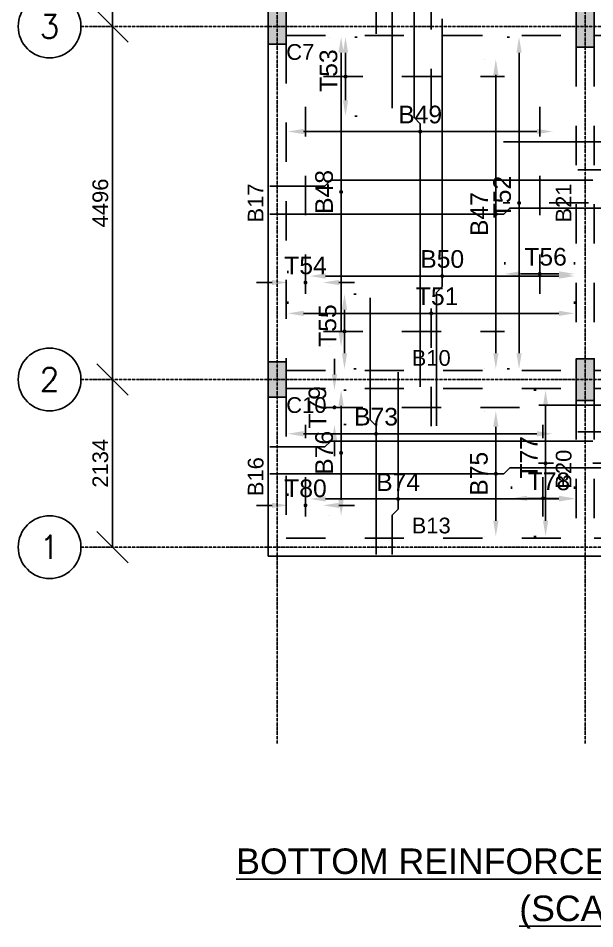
# Model space of a CAD drawing. Header units: inches. Extents: x -816171 to 9366335, y -450961 to 689132.
# Drawn here: x 6928136 to 6935482, y 258637 to 270233 of the extents above; entities that cross this region are included whole.
import ezdxf
from ezdxf.enums import TextEntityAlignment as Align

# ---------------------------------------------------------------- set-up
doc = ezdxf.new("R2010")
doc.units = ezdxf.units.IN
doc.header["$MEASUREMENT"] = 0
doc.linetypes.add('SCCenter', pattern=[1.2, 0.5, -0.3, 0.1, -0.3])
doc.linetypes.add('SCHidden', pattern=[1000, 500, -500])
for name, color, linetype in [('Beam', 3, 'Continuous'), ('Beam Nos', 7, 'Continuous'), ('Column', 2, 'Continuous'), ('Column Nos', 7, 'Continuous'), ('Dimension', 31, 'Continuous'), ('Grid Line', 8, 'Continuous'), ('Label', 4, 'Continuous'), ('Reinforcement', 130, 'Continuous')]:
    doc.layers.add(name, color=color, linetype=linetype)
doc.styles.add('SC-BBS1', font='SansSerif')
doc.styles.add('SC-BBS2', font='SansSerif')
doc.styles.add('SC-SansSerif', font='SansSerif')
doc.styles.get("Standard").update_dxf_attribs({"font": 'txt.shx'})
doc.dimstyles.new('SCBBSDimStyl', dxfattribs={"dimtxt": 225, "dimasz": 200, "dimexe": 150, "dimexo": 150, "dimgap": 100, "dimtad": 1, "dimtoh": 1, "dimdec": 0, "dimzin": 0, "dimdsep": 46, "dimtxsty": 'SC-SansSerif', "dimcen": 0.09, "dimclrd": 8, "dimclre": 8, "dimclrt": 31, "dimadec": 0, "dimazin": 0, "dimtfac": 1, "dimtdec": 0, "dimtix": 1, "dimtofl": 0, "dimtmove": 0, "dimatfit": 3, "dimfxl": 1, "dimtolj": 1, "dimtzin": 0, "dimarcsym": 0})
doc.dimstyles.new('SCGridlineDim', dxfattribs={"dimtxt": 200, "dimasz": 0.18, "dimexe": 75, "dimexo": 75, "dimgap": 50, "dimtad": 1, "dimtoh": 1, "dimdec": 0, "dimzin": 0, "dimdsep": 46, "dimtxsty": 'SC-BBS2', "dimtsz": 200, "dimcen": 0.09, "dimclrd": 8, "dimclre": 8, "dimclrt": 31, "dimadec": 0, "dimazin": 0, "dimtfac": 1, "dimtdec": 0, "dimtix": 1, "dimtofl": 0, "dimtmove": 0, "dimatfit": 3, "dimfxl": 1, "dimtolj": 1, "dimtzin": 0, "dimarcsym": 0})

# ---------------------------------------------------------------- blocks, each defined once
blk = doc.blocks.new('*D2687')
at = {"layer": 'DEFPOINTS', "color": 0, "transparency": 16777216}
for p in [(6929336, 265632), (6929336, 265632), (6929336, 263498)]:
    blk.add_point(p, dxfattribs=at)
at = {"layer": 'Grid Line', "color": 8, "lineweight": -2, "transparency": 16777216}
for p, q in [((6929536, 265432), (6929136, 265832)), ((6929336, 263498), (6929336, 265632)), ((6929536, 263298), (6929136, 263698))]:
    blk.add_line(p, q, dxfattribs=at)
at = {"layer": 'Grid Line', "color": 31, "transparency": 16777216, "insert": (6929183, 264565), "char_height": 200, "attachment_point": 5, "rotation": 90, "style": 'SC-BBS2'}
blk.add_mtext('\\A1;2134', dxfattribs=at)
blk = doc.blocks.new('*D2688')
at = {"layer": 'DEFPOINTS', "color": 0, "transparency": 16777216}
for p in [(6929336, 270128), (6929336, 270128), (6929336, 265632)]:
    blk.add_point(p, dxfattribs=at)
at = {"layer": 'Grid Line', "color": 8, "lineweight": -2, "transparency": 16777216}
for p, q in [((6929536, 269928), (6929136, 270328)), ((6929336, 265632), (6929336, 270128)), ((6929536, 265432), (6929136, 265832))]:
    blk.add_line(p, q, dxfattribs=at)
at = {"layer": 'Grid Line', "color": 31, "transparency": 16777216, "insert": (6929183, 267880), "char_height": 200, "attachment_point": 5, "rotation": 90, "style": 'SC-BBS2'}
blk.add_mtext('\\A1;4496', dxfattribs=at)
blk = doc.blocks.new('*D2689')
at = {"layer": 'DEFPOINTS', "color": 0, "transparency": 16777216}
for p in [(6929336, 275195), (6929336, 275195), (6929336, 270128)]:
    blk.add_point(p, dxfattribs=at)
at = {"layer": 'Grid Line', "color": 8, "lineweight": -2, "transparency": 16777216}
for p, q in [((6929536, 274995), (6929136, 275395)), ((6929336, 270128), (6929336, 275195)), ((6929536, 269928), (6929136, 270328))]:
    blk.add_line(p, q, dxfattribs=at)
at = {"layer": 'Grid Line', "color": 31, "transparency": 16777216, "insert": (6929183, 272661), "char_height": 200, "attachment_point": 5, "rotation": 90, "style": 'SC-BBS2'}
blk.add_mtext('\\A1;5067', dxfattribs=at)
blk = doc.blocks.new('*D2718')
at = {"layer": 'DEFPOINTS', "color": 0, "transparency": 16777216}
for p in [(6934221, 269711), (6934221, 269711), (6934221, 265767)]:
    blk.add_point(p, dxfattribs=at)
at = {"layer": 'Dimension', "color": 8, "lineweight": -2, "transparency": 16777216}
for p, q in [((6934071, 269711), (6934071, 269711)), ((6934221, 265967), (6934221, 269511)), ((6934071, 265767), (6934071, 265767))]:
    blk.add_line(p, q, dxfattribs=at)
at = {"layer": 'Dimension', "color": 8, "transparency": 16777216}
for points in [[(6934188, 269511), (6934255, 269511), (6934221, 269711)], [(6934188, 265967), (6934255, 265967), (6934221, 265767)]]:
    blk.add_solid(points, dxfattribs=at)
at = {"layer": 'Dimension', "color": 31, "transparency": 16777216, "insert": (6934009, 267739), "char_height": 225, "attachment_point": 5, "rotation": 90, "style": 'SC-SansSerif'}
blk.add_mtext('\\A1;B47', dxfattribs=at)
blk = doc.blocks.new('*D2719')
at = {"layer": 'DEFPOINTS', "color": 0, "transparency": 16777216}
for p in [(6932250, 269993), (6932250, 269993), (6932250, 266048)]:
    blk.add_point(p, dxfattribs=at)
at = {"layer": 'Dimension', "color": 8, "lineweight": -2, "transparency": 16777216}
for p, q in [((6932100, 269993), (6932100, 269993)), ((6932250, 266248), (6932250, 269793)), ((6932100, 266048), (6932100, 266048))]:
    blk.add_line(p, q, dxfattribs=at)
at = {"layer": 'Dimension', "color": 8, "transparency": 16777216}
for points in [[(6932216, 269793), (6932283, 269793), (6932250, 269993)], [(6932216, 266248), (6932283, 266248), (6932250, 266048)]]:
    blk.add_solid(points, dxfattribs=at)
at = {"layer": 'Dimension', "color": 31, "transparency": 16777216, "insert": (6932034, 268020), "char_height": 225, "attachment_point": 5, "rotation": 90, "style": 'SC-SansSerif'}
blk.add_mtext('\\A1;B48', dxfattribs=at)
blk = doc.blocks.new('*D2720')
at = {"layer": 'DEFPOINTS', "color": 0, "transparency": 16777216}
for p in [(6931571, 268790), (6934944, 268790), (6934944, 268790)]:
    blk.add_point(p, dxfattribs=at)
at = {"layer": 'Dimension', "color": 8, "lineweight": -2, "transparency": 16777216}
blk.add_line((6931771, 268790), (6934744, 268790), dxfattribs=at)
at = {"layer": 'Dimension', "color": 8, "transparency": 16777216}
for points in [[(6931771, 268823), (6931771, 268756), (6931571, 268790)], [(6934744, 268823), (6934744, 268756), (6934944, 268790)]]:
    blk.add_solid(points, dxfattribs=at)
at = {"layer": 'Dimension', "color": 31, "transparency": 16777216, "insert": (6933257, 269005), "char_height": 225, "attachment_point": 5, "style": 'SC-SansSerif'}
blk.add_mtext('\\A1;B49', dxfattribs=at)
blk = doc.blocks.new('*D2721')
at = {"layer": 'DEFPOINTS', "color": 0, "transparency": 16777216}
for p in [(6931852, 266949), (6935225, 266949), (6935225, 266949)]:
    blk.add_point(p, dxfattribs=at)
at = {"layer": 'Dimension', "color": 8, "lineweight": -2, "transparency": 16777216}
blk.add_line((6932052, 266949), (6935025, 266949), dxfattribs=at)
at = {"layer": 'Dimension', "color": 8, "transparency": 16777216}
for points in [[(6932052, 266983), (6932052, 266916), (6931852, 266949)], [(6935025, 266983), (6935025, 266916), (6935225, 266949)]]:
    blk.add_solid(points, dxfattribs=at)
at = {"layer": 'Dimension', "color": 31, "transparency": 16777216, "insert": (6933538, 267165), "char_height": 225, "attachment_point": 5, "style": 'SC-SansSerif'}
blk.add_mtext('\\A1;B50', dxfattribs=at)
blk = doc.blocks.new('*D2671')
at = {"layer": 'DEFPOINTS', "color": 0, "transparency": 16777216}
for p in [(6931571, 264941), (6934944, 264941), (6934944, 264941)]:
    blk.add_point(p, dxfattribs=at)
at = {"layer": 'Dimension', "color": 8, "lineweight": -2, "transparency": 16777216}
blk.add_line((6931771, 264941), (6934744, 264941), dxfattribs=at)
at = {"layer": 'Dimension', "color": 8, "transparency": 16777216}
for points in [[(6931771, 264974), (6931771, 264907), (6931571, 264941)], [(6934744, 264974), (6934744, 264907), (6934944, 264941)]]:
    blk.add_solid(points, dxfattribs=at)
at = {"layer": 'Dimension', "color": 31, "transparency": 16777216, "insert": (6932695, 265157), "char_height": 225, "attachment_point": 5, "style": 'SC-SansSerif'}
blk.add_mtext('\\A1;B73', dxfattribs=at)
blk = doc.blocks.new('*D2672')
at = {"layer": 'DEFPOINTS', "color": 0, "transparency": 16777216}
for p in [(6931852, 264111), (6935225, 264111), (6935225, 264111)]:
    blk.add_point(p, dxfattribs=at)
at = {"layer": 'Dimension', "color": 8, "lineweight": -2, "transparency": 16777216}
blk.add_line((6932052, 264111), (6935025, 264111), dxfattribs=at)
at = {"layer": 'Dimension', "color": 8, "transparency": 16777216}
for points in [[(6932052, 264145), (6932052, 264078), (6931852, 264111)], [(6935025, 264145), (6935025, 264078), (6935225, 264111)]]:
    blk.add_solid(points, dxfattribs=at)
at = {"layer": 'Dimension', "color": 31, "transparency": 16777216, "insert": (6932976, 264324), "char_height": 225, "attachment_point": 5, "style": 'SC-SansSerif'}
blk.add_mtext('\\A1;B74', dxfattribs=at)
blk = doc.blocks.new('*D2673')
at = {"layer": 'DEFPOINTS', "color": 0, "transparency": 16777216}
for p in [(6934221, 265230), (6934221, 265230), (6934221, 263633)]:
    blk.add_point(p, dxfattribs=at)
at = {"layer": 'Dimension', "color": 8, "lineweight": -2, "transparency": 16777216}
for p, q in [((6934071, 265230), (6934071, 265230)), ((6934221, 263833), (6934221, 265030)), ((6934071, 263633), (6934071, 263633))]:
    blk.add_line(p, q, dxfattribs=at)
at = {"layer": 'Dimension', "color": 8, "transparency": 16777216}
for points in [[(6934188, 265030), (6934255, 265030), (6934221, 265230)], [(6934188, 263833), (6934255, 263833), (6934221, 263633)]]:
    blk.add_solid(points, dxfattribs=at)
at = {"layer": 'Dimension', "color": 31, "transparency": 16777216, "insert": (6934006, 264431), "char_height": 225, "attachment_point": 5, "rotation": 90, "style": 'SC-SansSerif'}
blk.add_mtext('\\A1;B75', dxfattribs=at)
blk = doc.blocks.new('*D2674')
at = {"layer": 'DEFPOINTS', "color": 0, "transparency": 16777216}
for p in [(6932250, 265497), (6932250, 265497), (6932250, 263899)]:
    blk.add_point(p, dxfattribs=at)
at = {"layer": 'Dimension', "color": 8, "lineweight": -2, "transparency": 16777216}
for p, q in [((6932100, 265497), (6932100, 265497)), ((6932250, 264099), (6932250, 265297)), ((6932100, 263899), (6932100, 263899))]:
    blk.add_line(p, q, dxfattribs=at)
at = {"layer": 'Dimension', "color": 8, "transparency": 16777216}
for points in [[(6932216, 265297), (6932283, 265297), (6932250, 265497)], [(6932216, 264099), (6932283, 264099), (6932250, 263899)]]:
    blk.add_solid(points, dxfattribs=at)
at = {"layer": 'Dimension', "color": 31, "transparency": 16777216, "insert": (6932034, 264698), "char_height": 225, "attachment_point": 5, "rotation": 90, "style": 'SC-SansSerif'}
blk.add_mtext('\\A1;B76', dxfattribs=at)
blk = doc.blocks.new('*D2727')
at = {"layer": 'DEFPOINTS', "color": 0, "transparency": 16777216}
for p in [(6935225, 266474), (6931571, 266444), (6935225, 266444)]:
    blk.add_point(p, dxfattribs=at)
at = {"layer": 'Dimension', "color": 8, "lineweight": -2, "transparency": 16777216}
for p, q in [((6931571, 266594), (6931571, 266624)), ((6935225, 266594), (6935225, 266624)), ((6931771, 266474), (6935025, 266474))]:
    blk.add_line(p, q, dxfattribs=at)
at = {"layer": 'Dimension', "color": 8, "transparency": 16777216}
for points in [[(6931771, 266507), (6931771, 266441), (6931571, 266474)], [(6935025, 266507), (6935025, 266441), (6935225, 266474)]]:
    blk.add_solid(points, dxfattribs=at)
at = {"layer": 'Dimension', "color": 31, "transparency": 16777216, "insert": (6933473, 266690), "char_height": 225, "attachment_point": 5, "style": 'SC-SansSerif'}
blk.add_mtext('\\A1;T51', dxfattribs=at)
blk = doc.blocks.new('*D2728')
at = {"layer": 'DEFPOINTS', "color": 0, "transparency": 16777216}
for p in [(6934517, 269993), (6934547, 269993), (6934547, 265767)]:
    blk.add_point(p, dxfattribs=at)
at = {"layer": 'Dimension', "color": 8, "lineweight": -2, "transparency": 16777216}
for p, q in [((6934397, 269993), (6934367, 269993)), ((6934517, 265967), (6934517, 269793)), ((6934397, 265767), (6934367, 265767))]:
    blk.add_line(p, q, dxfattribs=at)
at = {"layer": 'Dimension', "color": 8, "transparency": 16777216}
for points in [[(6934484, 269793), (6934551, 269793), (6934517, 269993)], [(6934484, 265967), (6934551, 265967), (6934517, 265767)]]:
    blk.add_solid(points, dxfattribs=at)
at = {"layer": 'Dimension', "color": 31, "transparency": 16777216, "insert": (6934302, 267955), "char_height": 225, "attachment_point": 5, "rotation": 90, "style": 'SC-SansSerif'}
blk.add_mtext('\\A1;T52', dxfattribs=at)
blk = doc.blocks.new('*D2732')
at = {"layer": 'DEFPOINTS', "color": 0, "transparency": 16777216}
for p in [(6934855, 265497), (6934885, 265497), (6934885, 263633)]:
    blk.add_point(p, dxfattribs=at)
at = {"layer": 'Dimension', "color": 8, "lineweight": -2, "transparency": 16777216}
for p, q in [((6934735, 265497), (6934705, 265497)), ((6934855, 263833), (6934855, 265297)), ((6934735, 263633), (6934705, 263633))]:
    blk.add_line(p, q, dxfattribs=at)
at = {"layer": 'Dimension', "color": 8, "transparency": 16777216}
for points in [[(6934822, 265297), (6934888, 265297), (6934855, 265497)], [(6934822, 263833), (6934888, 263833), (6934855, 263633)]]:
    blk.add_solid(points, dxfattribs=at)
at = {"layer": 'Dimension', "color": 31, "transparency": 16777216, "insert": (6934642, 264640), "char_height": 225, "attachment_point": 5, "rotation": 90, "style": 'SC-SansSerif'}
blk.add_mtext('\\A1;T77', dxfattribs=at)
blk = doc.blocks.new('*D2748')
at = {"layer": 'DEFPOINTS', "color": 0, "transparency": 16777216}
for p in [(6932276, 269993), (6932306, 269993), (6932276, 268987)]:
    blk.add_point(p, dxfattribs=at)
at = {"layer": 'Dimension', "color": 8, "lineweight": -2, "transparency": 16777216}
for p, q in [((6932426, 269993), (6932456, 269993)), ((6932306, 269187), (6932306, 269793)), ((6932426, 268987), (6932456, 268987))]:
    blk.add_line(p, q, dxfattribs=at)
at = {"layer": 'Dimension', "color": 8, "transparency": 16777216}
for points in [[(6932273, 269793), (6932340, 269793), (6932306, 269993)], [(6932273, 269187), (6932340, 269187), (6932306, 268987)]]:
    blk.add_solid(points, dxfattribs=at)
at = {"layer": 'Dimension', "color": 31, "transparency": 16777216, "insert": (6932090, 269565), "char_height": 225, "attachment_point": 5, "rotation": 90, "style": 'SC-SansSerif'}
blk.add_mtext('\\A1;T53', dxfattribs=at)
blk = doc.blocks.new('*D2749')
at = {"layer": 'DEFPOINTS', "color": 0, "transparency": 16777216}
for p in [(6931571, 266837), (6932021, 266867), (6932021, 266837)]:
    blk.add_point(p, dxfattribs=at)
at = {"layer": 'Dimension', "color": 8, "lineweight": -2, "transparency": 16777216}
for p, q in [((6931571, 266987), (6931571, 267017)), ((6932021, 266987), (6932021, 267017)), ((6931371, 266867), (6931171, 266867)), ((6932221, 266867), (6932421, 266867))]:
    blk.add_line(p, q, dxfattribs=at)
at = {"layer": 'Dimension', "color": 8, "transparency": 16777216}
for points in [[(6931371, 266900), (6931371, 266834), (6931571, 266867)], [(6932221, 266900), (6932221, 266834), (6932021, 266867)]]:
    blk.add_solid(points, dxfattribs=at)
at = {"layer": 'Dimension', "color": 31, "transparency": 16777216, "insert": (6931796, 267083), "char_height": 225, "attachment_point": 5, "style": 'SC-SansSerif'}
blk.add_mtext('\\A1;T54', dxfattribs=at)
blk = doc.blocks.new('*D2750')
at = {"layer": 'DEFPOINTS', "color": 0, "transparency": 16777216}
for p in [(6932263, 266720), (6932293, 266720), (6932263, 265767)]:
    blk.add_point(p, dxfattribs=at)
at = {"layer": 'Dimension', "color": 8, "lineweight": -2, "transparency": 16777216}
for p, q in [((6932413, 266720), (6932443, 266720)), ((6932293, 265967), (6932293, 266520)), ((6932413, 265767), (6932443, 265767))]:
    blk.add_line(p, q, dxfattribs=at)
at = {"layer": 'Dimension', "color": 8, "transparency": 16777216}
for points in [[(6932260, 266520), (6932327, 266520), (6932293, 266720)], [(6932260, 265967), (6932327, 265967), (6932293, 265767)]]:
    blk.add_solid(points, dxfattribs=at)
at = {"layer": 'Dimension', "color": 31, "transparency": 16777216, "insert": (6932077, 266318), "char_height": 225, "attachment_point": 5, "rotation": 90, "style": 'SC-SansSerif'}
blk.add_mtext('\\A1;T55', dxfattribs=at)
blk = doc.blocks.new('*D2751')
at = {"layer": 'DEFPOINTS', "color": 0, "transparency": 16777216}
for p in [(6934335, 266947), (6935225, 266977), (6935225, 266947)]:
    blk.add_point(p, dxfattribs=at)
at = {"layer": 'Dimension', "color": 8, "lineweight": -2, "transparency": 16777216}
for p, q in [((6934335, 267097), (6934335, 267127)), ((6935225, 267097), (6935225, 267127)), ((6934535, 266977), (6935025, 266977))]:
    blk.add_line(p, q, dxfattribs=at)
at = {"layer": 'Dimension', "color": 8, "transparency": 16777216}
for points in [[(6934535, 267010), (6934535, 266944), (6934335, 266977)], [(6935025, 267010), (6935025, 266944), (6935225, 266977)]]:
    blk.add_solid(points, dxfattribs=at)
at = {"layer": 'Dimension', "color": 31, "transparency": 16777216, "insert": (6934855, 267193), "char_height": 225, "attachment_point": 5, "style": 'SC-SansSerif'}
blk.add_mtext('\\A1;T56', dxfattribs=at)
blk = doc.blocks.new('*D2757')
at = {"layer": 'DEFPOINTS', "color": 0, "transparency": 16777216}
for p in [(6934419, 264088), (6935225, 264118), (6935225, 264088)]:
    blk.add_point(p, dxfattribs=at)
at = {"layer": 'Dimension', "color": 8, "lineweight": -2, "transparency": 16777216}
for p, q in [((6934419, 264238), (6934419, 264268)), ((6935225, 264238), (6935225, 264268)), ((6934619, 264118), (6935025, 264118))]:
    blk.add_line(p, q, dxfattribs=at)
at = {"layer": 'Dimension', "color": 8, "transparency": 16777216}
for points in [[(6934619, 264151), (6934619, 264085), (6934419, 264118)], [(6935025, 264151), (6935025, 264085), (6935225, 264118)]]:
    blk.add_solid(points, dxfattribs=at)
at = {"layer": 'Dimension', "color": 31, "transparency": 16777216, "insert": (6934897, 264334), "char_height": 225, "attachment_point": 5, "style": 'SC-SansSerif'}
blk.add_mtext('\\A1;T78', dxfattribs=at)
blk = doc.blocks.new('*D2758')
at = {"layer": 'DEFPOINTS', "color": 0, "transparency": 16777216}
for p in [(6932135, 265497), (6932165, 265497), (6932135, 265057)]:
    blk.add_point(p, dxfattribs=at)
at = {"layer": 'Dimension', "color": 8, "lineweight": -2, "transparency": 16777216}
for p, q in [((6932165, 265697), (6932165, 265897)), ((6932285, 265497), (6932315, 265497)), ((6932285, 265057), (6932315, 265057)), ((6932165, 264857), (6932165, 264657))]:
    blk.add_line(p, q, dxfattribs=at)
at = {"layer": 'Dimension', "color": 8, "transparency": 16777216}
for points in [[(6932131, 265697), (6932198, 265697), (6932165, 265497)], [(6932131, 264857), (6932198, 264857), (6932165, 265057)]]:
    blk.add_solid(points, dxfattribs=at)
at = {"layer": 'Dimension', "color": 31, "transparency": 16777216, "insert": (6931949, 265277), "char_height": 225, "attachment_point": 5, "rotation": 90, "style": 'SC-SansSerif'}
blk.add_mtext('\\A1;T79', dxfattribs=at)
blk = doc.blocks.new('*D2759')
at = {"layer": 'DEFPOINTS', "color": 0, "transparency": 16777216}
for p in [(6932021, 264029), (6931571, 263999), (6932021, 263999)]:
    blk.add_point(p, dxfattribs=at)
at = {"layer": 'Dimension', "color": 8, "lineweight": -2, "transparency": 16777216}
for p, q in [((6931571, 264149), (6931571, 264179)), ((6932021, 264149), (6932021, 264179)), ((6931371, 264029), (6931171, 264029)), ((6932221, 264029), (6932421, 264029))]:
    blk.add_line(p, q, dxfattribs=at)
at = {"layer": 'Dimension', "color": 8, "transparency": 16777216}
for points in [[(6931371, 264062), (6931371, 263996), (6931571, 264029)], [(6932221, 264062), (6932221, 263996), (6932021, 264029)]]:
    blk.add_solid(points, dxfattribs=at)
at = {"layer": 'Dimension', "color": 31, "transparency": 16777216, "insert": (6931796, 264245), "char_height": 225, "attachment_point": 5, "style": 'SC-SansSerif'}
blk.add_mtext('\\A1;T80', dxfattribs=at)

msp = doc.modelspace()

# ---------------------------------------------------------------- hatches: boundary and pattern name
at = {"layer": 'Column'}
for points in [[(6931550.9147, 269902.52709), (6931320.9147, 269902.52709), (6931320.9147, 270352.52709), (6931550.9147, 270352.52709)], [(6935474.9147, 269862.52709), (6935244.9147, 269862.52709), (6935244.9147, 270392.52709), (6935474.9147, 270392.52709)], [(6935474.9147, 265366.52709), (6935244.9147, 265366.52709), (6935244.9147, 265896.52709), (6935474.9147, 265896.52709)], [(6931550.9147, 265406.52709), (6931320.9147, 265406.52709), (6931320.9147, 265856.52709), (6931550.9147, 265856.52709)]]:
    msp.add_hatch(color=256, dxfattribs=at).paths.add_polyline_path(points, flags=0)

# ---------------------------------------------------------------- linework, layer by layer
at = {"layer": 'Beam', "linetype": 'SCHidden'}
for p, q in [((6931550.9147, 270012.52709), (6935244.9147, 270012.52709)), ((6935474.9147, 270012.52709), (6939169.9147, 270012.52709)), ((6931550.9147, 269902.52709), (6931550.9147, 265856.52709)), ((6935244.9147, 269862.52709), (6935244.9147, 265896.52709)), ((6935474.9147, 269862.52709), (6935474.9147, 265896.52709)), ((6931550.9147, 265746.52709), (6935244.9147, 265746.52709)), ((6935474.9147, 265746.52709), (6939169.9147, 265746.52709)), ((6931550.9147, 265516.52709), (6935244.9147, 265516.52709)), ((6935474.9147, 265516.52709), (6939169.9147, 265516.52709)), ((6931550.9147, 265406.52709), (6931550.9147, 263612.52709)), ((6935244.9147, 265366.52709), (6935244.9147, 263612.52709)), ((6935474.9147, 265366.52709), (6935474.9147, 263612.52709)), ((6931550.9147, 263612.52709), (6935244.9147, 263612.52709)), ((6935474.9147, 263612.52709), (6939169.9147, 263612.52709))]:
    msp.add_line(p, q, dxfattribs=at)
at = {"layer": 'Beam'}
for p, q in [((6931320.9147, 269902.52709), (6931320.9147, 265856.52709)), ((6931320.9147, 265406.52709), (6931320.9147, 263382.52709)), ((6931320.9147, 263382.52709), (6935474.9147, 263382.52709)), ((6935417.4147, 263382.52709), (6939399.9147, 263382.52709))]:
    msp.add_line(p, q, dxfattribs=at)
at = {"layer": 'Column'}
for points in [[(6931550.9147, 269902.52709), (6931320.9147, 269902.52709), (6931320.9147, 270352.52709), (6931550.9147, 270352.52709)], [(6935474.9147, 269862.52709), (6935244.9147, 269862.52709), (6935244.9147, 270392.52709), (6935474.9147, 270392.52709)], [(6935474.9147, 265366.52709), (6935244.9147, 265366.52709), (6935244.9147, 265896.52709), (6935474.9147, 265896.52709)], [(6931550.9147, 265406.52709), (6931320.9147, 265406.52709), (6931320.9147, 265856.52709), (6931550.9147, 265856.52709)]]:
    msp.add_lwpolyline(points, close=True, dxfattribs=at)
at = {"layer": 'Grid Line', "linetype": 'SCCenter'}
for p, q in [((6931435.9147, 260997.52709), (6931435.9147, 282685.52709)), ((6935359.9147, 260997.52709), (6935359.9147, 282685.52709)), ((6928935.9147, 270127.52709), (6943156.9147, 270127.52709)), ((6928935.9147, 265631.52709), (6943156.9147, 265631.52709)), ((6928935.9147, 263497.52709), (6943156.9147, 263497.52709))]:
    msp.add_line(p, q, dxfattribs=at)
at = {"layer": 'Grid Line'}
for centre in [(6928535.9147, 270127.52709), (6928535.9147, 265631.52709), (6928535.9147, 263497.52709)]:
    msp.add_circle(centre, 400, dxfattribs=at)
at = {"layer": 'Reinforcement', "linetype": 'SCHidden'}
for p, q in [((6933397.9147, 269087.52709), (6933397.9147, 271172.52709)), ((6932024.7655, 269489.60169), (6934330.9147, 269489.60169)), ((6931795.8401, 266724.37789), (6931795.8401, 269104.37789)), ((6934779.9147, 266724.37789), (6934779.9147, 269104.37789)), ((6936399.9147, 267879.52709), (6934314.9147, 267879.52709)), ((6933397.9147, 265036.52709), (6933397.9147, 266676.52709)), ((6932024.7655, 266243.45249), (6934330.9147, 266243.45249)), ((6932024.7655, 265276.52709), (6934784.7655, 265276.52709)), ((6931795.8401, 263886.37789), (6931795.8401, 265056.37789)), ((6934821.7393, 263886.37789), (6934821.7393, 265056.37789)), ((6935954.9147, 264564.52709), (6934764.9147, 264564.52709))]:
    msp.add_line(p, q, dxfattribs=at)
at = {"layer": 'Reinforcement'}
for points in [[(6932695.2224, 270032.52709), (6932695.2224, 273856.52709), (6932620.2224, 273933.6763), (6932620.2224, 276233.6763)], [(6932901.2993, 269088.37789), (6932901.2993, 271388.37789), (6932976.2993, 271465.52709), (6932976.2993, 275289.52709)], [(6933257.37624, 265536.52709), (6933257.37624, 268889.52709), (6933182.37624, 268966.6763), (6933182.37624, 271166.6763)], [(6933463.4531, 265040.37789), (6933463.4531, 266740.37789), (6933538.4531, 266817.52709), (6933538.4531, 270222.52709)], [(6934320.7655, 268658.86039), (6936320.7655, 268658.86039), (6936397.9147, 268583.86039), (6939379.9147, 268583.86039)], [(6935264.9147, 268302.12709), (6938308.9147, 268302.12709), (6938386.06391, 268377.12709), (6939686.06391, 268377.12709)], [(6931340.7655, 268095.39369), (6932040.7655, 268095.39369), (6932117.9147, 268170.39369), (6935454.9147, 268170.39369)], [(6931340.9147, 267738.66043), (6934321.4147, 267738.66043), (6934398.56391, 267813.66043), (6936399.06391, 267813.66043)], [(6932695.22005, 263402.52709), (6932695.22005, 265040.52709), (6932620.22005, 265117.6763), (6932620.22005, 266670.6763)], [(6932901.2963, 263402.37789), (6932901.2963, 263902.37789), (6932976.2963, 263979.52709), (6932976.2963, 265726.52709)], [(6934768.7655, 265305.25399), (6936368.7655, 265305.25399), (6936445.9147, 265230.25399), (6939379.9147, 265230.25399)], [(6935264.9147, 264963.96622), (6938308.9147, 264963.96622), (6938386.06391, 265038.96622), (6939686.06391, 265038.96622)], [(6931340.7655, 264772.67839), (6932040.7655, 264772.67839), (6932117.9147, 264847.67839), (6935454.9147, 264847.67839)], [(6931340.9147, 264431.39057), (6934321.4147, 264431.39057), (6934398.56391, 264506.39057), (6935951.06391, 264506.39057)]]:
    msp.add_lwpolyline(points, dxfattribs=at)
at = {"layer": 'Reinforcement', "color": 8, "const_width": 25}
for points in [[(6932293.7282, 269489.60169, 1), (6932318.7282, 269489.60169, 1)], [(6933244.8762, 268789.52709, 1), (6933269.8762, 268789.52709, 1)], [(6932237.2655, 268020.39369, 1), (6932262.2655, 268020.39369, 1)], [(6934504.9147, 267879.52709, 1), (6934529.9147, 267879.52709, 1)], [(6934208.9147, 267738.66039, 1), (6934233.9147, 267738.66039, 1)], [(6933525.9531, 266949.37789, 1), (6933550.9531, 266949.37789, 1)], [(6934767.4147, 266976.87789, 1), (6934792.4147, 266976.87789, 1)], [(6931783.3401, 266866.84059, 1), (6931808.3401, 266866.84059, 1)], [(6933385.4147, 266474.02709, 1), (6933410.4147, 266474.02709, 1)], [(6932280.7282, 266243.45249, 1), (6932305.7282, 266243.45249, 1)], [(6932152.2655, 265276.52709, 1), (6932177.2655, 265276.52709, 1)], [(6932682.72, 264940.52709, 1), (6932707.72, 264940.52709, 1)], [(6932237.2655, 264697.67839, 1), (6932262.2655, 264697.67839, 1)], [(6934842.4147, 264564.52709, 1), (6934867.4147, 264564.52709, 1)], [(6934208.9147, 264431.39059, 1), (6934233.9147, 264431.39059, 1)], [(6934809.2393, 264117.96559, 1), (6934834.2393, 264117.96559, 1)], [(6931783.3401, 264028.84059, 1), (6931808.3401, 264028.84059, 1)], [(6932963.7963, 264111.37789, 1), (6932988.7963, 264111.37789, 1)]]:
    msp.add_lwpolyline(points, format="xyb", close=True, dxfattribs=at)

# ---------------------------------------------------------------- texts
at = {"layer": 'Beam Nos', "style": 'SC-BBS1'}
for s, p in [('B17', (6931320.9147, 267879.52709)), ('B21', (6935244.9147, 267879.52709)), ('B20', (6935244.9147, 264489.52709)), ('B16', (6931320.9147, 264394.52709))]:
    msp.add_text(s, height=200, rotation=90, dxfattribs=at).set_placement(p, align=Align.BOTTOM_CENTER)
for s, p in [('B10', (6933397.9147, 265746.52709)), ('B13', (6933397.9147, 263612.52709))]:
    msp.add_text(s, height=200, dxfattribs=at).set_placement(p, align=Align.BOTTOM_CENTER)
at = {"layer": 'Column Nos', "style": 'SC-BBS2'}
for s, p in [('C7', (6931550.9147, 269902.52709)), ('C10', (6931550.9147, 265406.52709))]:
    msp.add_text(s, height=200, dxfattribs=at).set_placement(p, align=Align.TOP_LEFT)
at = {"layer": 'Grid Line'}
for s, p in [('3', (6928535.9147, 270127.52709)), ('2', (6928535.9147, 265631.52709)), ('1', (6928535.9147, 263497.52709))]:
    msp.add_text(s, height=300, dxfattribs=at).set_placement(p, align=Align.MIDDLE)
at = {"layer": 'Label', "style": 'SC-BBS1'}
for s, p in [('%%UBOTTOM REINFORCEMENT LAYOUT - 11.125 M', (6936046.4147, 259497.52709)), ('%%u(SCALE 1:100)', (6936046.4147, 258897.52709))]:
    msp.add_text(s, height=325, dxfattribs=at).set_placement(p, align=Align.MIDDLE_CENTER)

# ---------------------------------------------------------------- dimensions: what is measured, and where the dimension line sits
at = {"layer": 'Dimension'}
for base, p1, p2, angle, text, picture, middle in [((6932249.7655, 269992.52709), (6932249.7655, 266048.26039), (6932249.7655, 269992.52709), 90, 'B48', '*D2719', (6932249.7655, 268020.39369)), ((6932306.2282, 269992.52709), (6932276.2282, 268986.67629), (6932276.2282, 269992.52709), 90, 'T53', '*D2748', (6932306.2282, 269564.60169)), ((6934517.4147, 269992.52709), (6934547.4147, 265766.52709), (6934547.4147, 269992.52709), 90, 'T52', '*D2728', (6934517.4147, 267954.52709)), ((6934221.4147, 269710.79379), (6934221.4147, 265766.52709), (6934221.4147, 269710.79379), 90, 'B47', '*D2718', (6934221.4147, 267738.66039)), ((6934943.8378, 268789.52709), (6931570.9147, 268789.52709), (6934943.8378, 268789.52709), 0, 'B49', '*D2720', (6933257.3762, 268789.52709)), ((6935224.9147, 266949.37789), (6931851.9917, 266949.37789), (6935224.9147, 266949.37789), 0, 'B50', '*D2721', (6933538.4531, 266949.37789)), ((6935224.9147, 266976.87789), (6934334.9147, 266946.87789), (6935224.9147, 266946.87789), 0, 'T56', '*D2751', (6934854.9147, 266976.87789)), ((6932020.7655, 266866.84059), (6931570.9147, 266836.84059), (6932020.7655, 266836.84059), 0, 'T54', '*D2749', (6931795.8401, 266866.84059)), ((6935224.9147, 266474.02709), (6931570.9147, 266444.02709), (6935224.9147, 266444.02709), 0, 'T51', '*D2727', (6933472.9147, 266474.02709)), ((6932293.2282, 266720.37789), (6932263.2282, 265766.52709), (6932263.2282, 266720.37789), 90, 'T55', '*D2750', (6932293.2282, 266318.45249)), ((6932164.7655, 265496.52709), (6932134.7655, 265056.52709), (6932134.7655, 265496.52709), 90, 'T79', '*D2758', (6932164.7655, 265276.52709)), ((6932249.7655, 265496.54189), (6932249.7655, 263898.81489), (6932249.7655, 265496.54189), 90, 'B76', '*D2674', (6932249.7655, 264697.67839)), ((6934854.9147, 265496.52709), (6934884.9147, 263632.52709), (6934884.9147, 265496.52709), 90, 'T77', '*D2732', (6934854.9147, 264639.52709)), ((6934943.8307, 264940.52709), (6931570.9147, 264940.52709), (6934943.8307, 264940.52709), 0, 'B73', '*D2671', (6932695.22, 264940.52709)), ((6934221.4147, 265230.25409), (6934221.4147, 263632.52709), (6934221.4147, 265230.25409), 90, 'B75', '*D2673', (6934221.4147, 264431.39059)), ((6932020.7655, 264028.84059), (6931570.9147, 263998.84059), (6932020.7655, 263998.84059), 0, 'T80', '*D2759', (6931795.8401, 264028.84059)), ((6935224.9071, 264111.37789), (6931851.991, 264111.37789), (6935224.9071, 264111.37789), 0, 'B74', '*D2672', (6932976.2963, 264111.37789)), ((6935224.9147, 264117.96559), (6934418.5639, 264087.96559), (6935224.9147, 264087.96559), 0, 'T78', '*D2757', (6934896.7393, 264117.96559))]:
    dim = msp.add_linear_dim(base=base, p1=p1, p2=p2, angle=angle, text=text, dimstyle='SCBBSDimStyl', override={"dimjust": 0}, dxfattribs=at)
    dim.commit()
    dim.dimension.update_dxf_attribs({"geometry": picture, "text_midpoint": middle, "dimtype": 161})
at = {"layer": 'Grid Line'}
for p1, p2, text, picture, middle in [((6929335.9147, 270127.52709), (6929335.9147, 275194.52709), '5067', '*D2689', (6929182.7597, 272661.02709)), ((6929335.9147, 265631.52709), (6929335.9147, 270127.52709), '4496', '*D2688', (6929182.7597, 267879.52709)), ((6929335.9147, 263497.52709), (6929335.9147, 265631.52709), '2134', '*D2687', (6929182.7597, 264564.52709))]:
    dim = msp.add_aligned_dim(p1=p1, p2=p2, distance=0, text=text, dimstyle='SCGridlineDim', dxfattribs=at)
    dim.commit()
    dim.dimension.update_dxf_attribs({"geometry": picture, "text_midpoint": middle})

doc.saveas('drawing.dxf')
